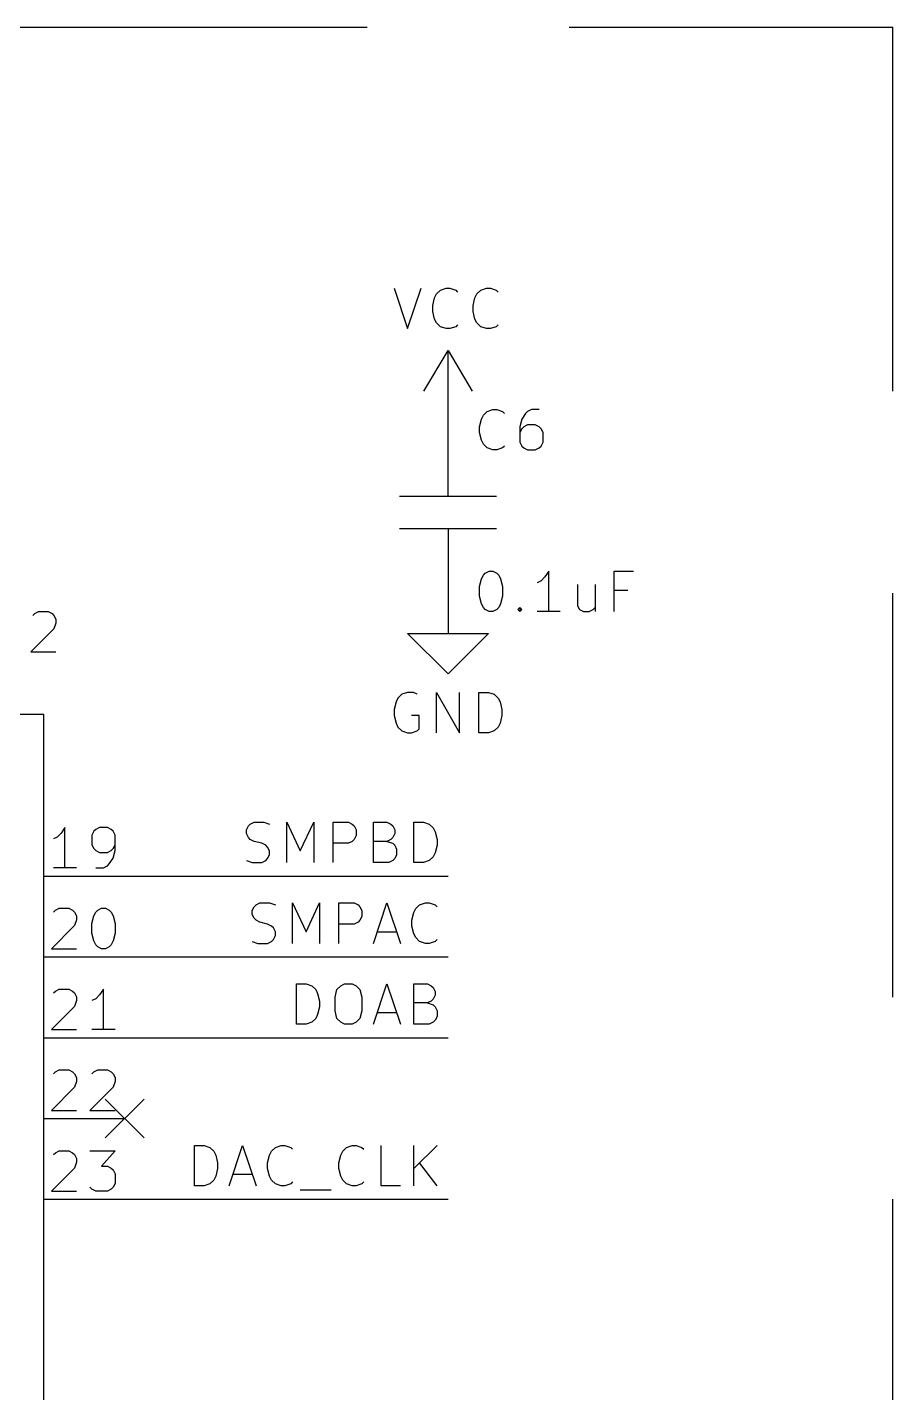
# Model space of a CAD drawing. Extents: x 0.4 to 16.1, y -11.3 to -0.4.
# Drawn here: x 5.68 to 6.75, y -6.389 to -4.7 of the extents above; entities that cross this region are included whole.
import ezdxf

# ---------------------------------------------------------------- set-up
doc = ezdxf.new("R2010")
doc.units = 0
doc.header["$MEASUREMENT"] = 0
doc.linetypes.add('DASHED', pattern=[0.75, 0.5, -0.25])
for name, color, linetype in [('BLUE2', 5, 'CONTINUOUS'), ('BLUE3', 171, 'CONTINUOUS'), ('CYAN2', 4, 'CONTINUOUS'), ('GRAY1', 251, 'CONTINUOUS'), ('GREEN3', 91, 'CONTINUOUS'), ('LYELLOW', 51, 'CONTINUOUS'), ('RED2', 1, 'CONTINUOUS'), ('RED3', 11, 'CONTINUOUS')]:
    doc.layers.add(name, color=color, linetype=linetype)

msp = doc.modelspace()

# ---------------------------------------------------------------- linework, layer by layer
at = {"layer": 'BLUE2', "linetype": 'CONTINUOUS'}
for p, q in [((5.776, -6.026), (5.824, -6.074)), ((5.824, -6.026), (5.776, -6.074))]:
    msp.add_line(p, q, dxfattribs=at)
at = {"layer": 'BLUE3', "linetype": 'DASHED'}
for p in [(3.35, -4.7), (6.75, -8.15)]:
    msp.add_line(p, (6.75, -4.7), dxfattribs=at)
at = {"layer": 'CYAN2', "linetype": 'CONTINUOUS'}
for p, q in [((6.1333, -5.0228), (6.15, -5.0728)), ((6.1333, -5.0228), (6.15, -5.0728)), ((6.15, -5.0728), (6.1667, -5.0228)), ((6.15, -5.0728), (6.1667, -5.0228)), ((6.1833, -5.0347), (6.1857, -5.0299)), ((6.1833, -5.0347), (6.1857, -5.0299)), ((6.1857, -5.0299), (6.1905, -5.0252)), ((6.1857, -5.0299), (6.1905, -5.0252)), ((6.1905, -5.0252), (6.1976, -5.0228)), ((6.1905, -5.0252), (6.1976, -5.0228)), ((6.1976, -5.0228), (6.2024, -5.0228)), ((6.1976, -5.0228), (6.2024, -5.0228)), ((6.2024, -5.0228), (6.2095, -5.0252)), ((6.2024, -5.0228), (6.2095, -5.0252)), ((6.2095, -5.0252), (6.2119, -5.0276)), ((6.2095, -5.0252), (6.2119, -5.0276)), ((6.2333, -5.0347), (6.2357, -5.0299)), ((6.2333, -5.0347), (6.2357, -5.0299)), ((6.2357, -5.0299), (6.2405, -5.0252)), ((6.2357, -5.0299), (6.2405, -5.0252)), ((6.2405, -5.0252), (6.2476, -5.0228)), ((6.2405, -5.0252), (6.2476, -5.0228)), ((6.2476, -5.0228), (6.2524, -5.0228)), ((6.2476, -5.0228), (6.2524, -5.0228)), ((6.2524, -5.0228), (6.2595, -5.0252)), ((6.2524, -5.0228), (6.2595, -5.0252)), ((6.2595, -5.0252), (6.2619, -5.0276)), ((6.2595, -5.0252), (6.2619, -5.0276)), ((6.181, -5.0442), (6.1833, -5.0347)), ((6.181, -5.0442), (6.1833, -5.0347)), ((6.181, -5.0514), (6.181, -5.0442)), ((6.181, -5.0514), (6.181, -5.0442)), ((6.231, -5.0442), (6.2333, -5.0347)), ((6.231, -5.0442), (6.2333, -5.0347)), ((6.231, -5.0514), (6.231, -5.0442)), ((6.231, -5.0514), (6.231, -5.0442)), ((6.1833, -5.0609), (6.181, -5.0514)), ((6.1833, -5.0609), (6.181, -5.0514)), ((6.1857, -5.0657), (6.1833, -5.0609)), ((6.1857, -5.0657), (6.1833, -5.0609)), ((6.1905, -5.0704), (6.1857, -5.0657)), ((6.1905, -5.0704), (6.1857, -5.0657)), ((6.2333, -5.0609), (6.231, -5.0514)), ((6.2333, -5.0609), (6.231, -5.0514)), ((6.2357, -5.0657), (6.2333, -5.0609)), ((6.2357, -5.0657), (6.2333, -5.0609)), ((6.2405, -5.0704), (6.2357, -5.0657)), ((6.2405, -5.0704), (6.2357, -5.0657)), ((6.1976, -5.0728), (6.1905, -5.0704)), ((6.1976, -5.0728), (6.1905, -5.0704)), ((6.2024, -5.0728), (6.1976, -5.0728)), ((6.2024, -5.0728), (6.1976, -5.0728)), ((6.2095, -5.0704), (6.2024, -5.0728)), ((6.2095, -5.0704), (6.2024, -5.0728)), ((6.2119, -5.068), (6.2095, -5.0704)), ((6.2119, -5.068), (6.2095, -5.0704)), ((6.2476, -5.0728), (6.2405, -5.0704)), ((6.2476, -5.0728), (6.2405, -5.0704)), ((6.2524, -5.0728), (6.2476, -5.0728)), ((6.2524, -5.0728), (6.2476, -5.0728)), ((6.2595, -5.0704), (6.2524, -5.0728)), ((6.2595, -5.0704), (6.2524, -5.0728)), ((6.2619, -5.068), (6.2595, -5.0704)), ((6.2619, -5.068), (6.2595, -5.0704)), ((6.2389, -5.1942), (6.2413, -5.1847)), ((6.2389, -5.1942), (6.2413, -5.1847)), ((6.2413, -5.1847), (6.2437, -5.1799)), ((6.2413, -5.1847), (6.2437, -5.1799)), ((6.2437, -5.1799), (6.2484, -5.1752)), ((6.2437, -5.1799), (6.2484, -5.1752)), ((6.2484, -5.1752), (6.2556, -5.1728)), ((6.2484, -5.1752), (6.2556, -5.1728)), ((6.2556, -5.1728), (6.2603, -5.1728)), ((6.2556, -5.1728), (6.2603, -5.1728)), ((6.2603, -5.1728), (6.2675, -5.1752)), ((6.2603, -5.1728), (6.2675, -5.1752)), ((6.2675, -5.1752), (6.2699, -5.1776)), ((6.2675, -5.1752), (6.2699, -5.1776)), ((6.2913, -5.1847), (6.2889, -5.1942)), ((6.2913, -5.1847), (6.2889, -5.1942)), ((6.296, -5.1776), (6.2913, -5.1847)), ((6.296, -5.1776), (6.2913, -5.1847)), ((6.2984, -5.1752), (6.296, -5.1776)), ((6.2984, -5.1752), (6.296, -5.1776)), ((6.3032, -5.1728), (6.2984, -5.1752)), ((6.3032, -5.1728), (6.2984, -5.1752)), ((6.3127, -5.1728), (6.3032, -5.1728)), ((6.3127, -5.1728), (6.3032, -5.1728)), ((6.2389, -5.2014), (6.2389, -5.1942)), ((6.2389, -5.2014), (6.2389, -5.1942)), ((6.2413, -5.2109), (6.2389, -5.2014)), ((6.2413, -5.2109), (6.2389, -5.2014)), ((6.2889, -5.1942), (6.2889, -5.2133)), ((6.2889, -5.1942), (6.2889, -5.2133)), ((6.2913, -5.1966), (6.2889, -5.2014)), ((6.2913, -5.1966), (6.2889, -5.2014)), ((6.2937, -5.1942), (6.2913, -5.1966)), ((6.2937, -5.1942), (6.2913, -5.1966)), ((6.2984, -5.1919), (6.2937, -5.1942)), ((6.2984, -5.1919), (6.2937, -5.1942)), ((6.3079, -5.1919), (6.2984, -5.1919)), ((6.3079, -5.1919), (6.2984, -5.1919)), ((6.3127, -5.1942), (6.3079, -5.1919)), ((6.3127, -5.1942), (6.3079, -5.1919)), ((6.3151, -5.1966), (6.3127, -5.1942)), ((6.3151, -5.1966), (6.3127, -5.1942)), ((6.3175, -5.2014), (6.3151, -5.1966)), ((6.3175, -5.2014), (6.3151, -5.1966)), ((6.3175, -5.2133), (6.3175, -5.2014)), ((6.3175, -5.2133), (6.3175, -5.2014)), ((6.2437, -5.2157), (6.2413, -5.2109)), ((6.2437, -5.2157), (6.2413, -5.2109)), ((6.2484, -5.2204), (6.2437, -5.2157)), ((6.2484, -5.2204), (6.2437, -5.2157)), ((6.2699, -5.218), (6.2675, -5.2204)), ((6.2699, -5.218), (6.2675, -5.2204)), ((6.2889, -5.2133), (6.2913, -5.218)), ((6.2889, -5.2133), (6.2913, -5.218)), ((6.2913, -5.218), (6.2937, -5.2204)), ((6.2913, -5.218), (6.2937, -5.2204)), ((6.3127, -5.2204), (6.3151, -5.218)), ((6.3127, -5.2204), (6.3151, -5.218)), ((6.3151, -5.218), (6.3175, -5.2133)), ((6.3151, -5.218), (6.3175, -5.2133)), ((6.2556, -5.2228), (6.2484, -5.2204)), ((6.2556, -5.2228), (6.2484, -5.2204)), ((6.2603, -5.2228), (6.2556, -5.2228)), ((6.2603, -5.2228), (6.2556, -5.2228)), ((6.2675, -5.2204), (6.2603, -5.2228)), ((6.2675, -5.2204), (6.2603, -5.2228)), ((6.2937, -5.2204), (6.2984, -5.2228)), ((6.2937, -5.2204), (6.2984, -5.2228)), ((6.2984, -5.2228), (6.3079, -5.2228)), ((6.2984, -5.2228), (6.3079, -5.2228)), ((6.3079, -5.2228), (6.3127, -5.2204)), ((6.3079, -5.2228), (6.3127, -5.2204)), ((6.2389, -5.3919), (6.2413, -5.3823)), ((6.2389, -5.3919), (6.2413, -5.3823)), ((6.2413, -5.3823), (6.2437, -5.3776)), ((6.2413, -5.3823), (6.2437, -5.3776)), ((6.2437, -5.3776), (6.246, -5.3752)), ((6.2437, -5.3776), (6.246, -5.3752)), ((6.246, -5.3752), (6.2508, -5.3728)), ((6.246, -5.3752), (6.2508, -5.3728)), ((6.2508, -5.3728), (6.2556, -5.3728)), ((6.2508, -5.3728), (6.2556, -5.3728)), ((6.2556, -5.3728), (6.2603, -5.3752)), ((6.2556, -5.3728), (6.2603, -5.3752)), ((6.2603, -5.3752), (6.2627, -5.3776)), ((6.2603, -5.3752), (6.2627, -5.3776)), ((6.2627, -5.3776), (6.2651, -5.3823)), ((6.2627, -5.3776), (6.2651, -5.3823)), ((6.2651, -5.3823), (6.2675, -5.3919)), ((6.2651, -5.3823), (6.2675, -5.3919)), ((6.3151, -5.3847), (6.3103, -5.3871)), ((6.3151, -5.3847), (6.3103, -5.3871)), ((6.3199, -5.3799), (6.3151, -5.3847)), ((6.3199, -5.3799), (6.3151, -5.3847)), ((6.3246, -5.3728), (6.3199, -5.3799)), ((6.3246, -5.3728), (6.3199, -5.3799)), ((6.3246, -5.4228), (6.3246, -5.3728)), ((6.3246, -5.4228), (6.3246, -5.3728)), ((6.4056, -5.4228), (6.4056, -5.3728)), ((6.4056, -5.3728), (6.4294, -5.3728)), ((6.4056, -5.4228), (6.4056, -5.3728)), ((6.4056, -5.3728), (6.4294, -5.3728)), ((6.2389, -5.4038), (6.2389, -5.3919)), ((6.2389, -5.4038), (6.2389, -5.3919)), ((6.2413, -5.4133), (6.2389, -5.4038)), ((6.2413, -5.4133), (6.2389, -5.4038)), ((6.2675, -5.4038), (6.2651, -5.4133)), ((6.2675, -5.4038), (6.2651, -5.4133)), ((6.2675, -5.3919), (6.2675, -5.4038)), ((6.2675, -5.3919), (6.2675, -5.4038)), ((6.3603, -5.3895), (6.3603, -5.4157)), ((6.3603, -5.3895), (6.3603, -5.4157)), ((6.3818, -5.3895), (6.3818, -5.4228)), ((6.3818, -5.3895), (6.3818, -5.4228)), ((6.4222, -5.3966), (6.4056, -5.3966)), ((6.4222, -5.3966), (6.4056, -5.3966)), ((6.2437, -5.418), (6.2413, -5.4133)), ((6.2437, -5.418), (6.2413, -5.4133)), ((6.246, -5.4204), (6.2437, -5.418)), ((6.246, -5.4204), (6.2437, -5.418)), ((6.2508, -5.4228), (6.246, -5.4204)), ((6.2508, -5.4228), (6.246, -5.4204)), ((6.2603, -5.4204), (6.2556, -5.4228)), ((6.2603, -5.4204), (6.2556, -5.4228)), ((6.2627, -5.418), (6.2603, -5.4204)), ((6.2627, -5.418), (6.2603, -5.4204)), ((6.2651, -5.4133), (6.2627, -5.418)), ((6.2651, -5.4133), (6.2627, -5.418)), ((6.2865, -5.4204), (6.2889, -5.418)), ((6.2865, -5.4204), (6.2889, -5.418)), ((6.2889, -5.4228), (6.2865, -5.4204)), ((6.2889, -5.4228), (6.2865, -5.4204)), ((6.2889, -5.418), (6.2913, -5.4204)), ((6.2889, -5.418), (6.2889, -5.4228)), ((6.2889, -5.418), (6.2913, -5.4204)), ((6.2889, -5.418), (6.2889, -5.4228)), ((6.2913, -5.4204), (6.2889, -5.4228)), ((6.2913, -5.4204), (6.2889, -5.4228)), ((6.3603, -5.4157), (6.3627, -5.4204)), ((6.3603, -5.4157), (6.3627, -5.4204)), ((6.3627, -5.4204), (6.3675, -5.4228)), ((6.3627, -5.4204), (6.3675, -5.4228)), ((6.3746, -5.4228), (6.3794, -5.4204)), ((6.3746, -5.4228), (6.3794, -5.4204)), ((6.3794, -5.4204), (6.3818, -5.418)), ((6.3794, -5.4204), (6.3818, -5.418)), ((5.6864, -5.4276), (5.6888, -5.4252)), ((5.6864, -5.4276), (5.6888, -5.4252)), ((5.6888, -5.4252), (5.6935, -5.4228)), ((5.6888, -5.4252), (5.6935, -5.4228)), ((5.6935, -5.4228), (5.7054, -5.4228)), ((5.6935, -5.4228), (5.7054, -5.4228)), ((5.7054, -5.4228), (5.7102, -5.4252)), ((5.7054, -5.4228), (5.7102, -5.4252)), ((5.7102, -5.4252), (5.7126, -5.4276)), ((5.7102, -5.4252), (5.7126, -5.4276)), ((5.7126, -5.4276), (5.7149, -5.4323)), ((5.7126, -5.4276), (5.7149, -5.4323)), ((5.7149, -5.4371), (5.7126, -5.4442)), ((5.7149, -5.4371), (5.7126, -5.4442)), ((5.7149, -5.4323), (5.7149, -5.4371)), ((5.7149, -5.4323), (5.7149, -5.4371)), ((6.2556, -5.4228), (6.2508, -5.4228)), ((6.2556, -5.4228), (6.2508, -5.4228)), ((6.3389, -5.4228), (6.3103, -5.4228)), ((6.3389, -5.4228), (6.3103, -5.4228)), ((6.3675, -5.4228), (6.3746, -5.4228)), ((6.3675, -5.4228), (6.3746, -5.4228)), ((5.7126, -5.4442), (5.684, -5.4728)), ((5.7126, -5.4442), (5.684, -5.4728)), ((5.684, -5.4728), (5.7149, -5.4728)), ((5.684, -5.4728), (5.7149, -5.4728)), ((6.15, -5.5228), (6.1429, -5.5252)), ((6.15, -5.5228), (6.1429, -5.5252)), ((6.1571, -5.5228), (6.15, -5.5228)), ((6.1571, -5.5228), (6.15, -5.5228)), ((6.1619, -5.5252), (6.1571, -5.5228)), ((6.1619, -5.5252), (6.1571, -5.5228)), ((6.1857, -5.5728), (6.1857, -5.5228)), ((6.1857, -5.5228), (6.2143, -5.5728)), ((6.1857, -5.5728), (6.1857, -5.5228)), ((6.1857, -5.5228), (6.2143, -5.5728)), ((6.2143, -5.5728), (6.2143, -5.5228)), ((6.2143, -5.5728), (6.2143, -5.5228)), ((6.2381, -5.5728), (6.2381, -5.5228)), ((6.2381, -5.5228), (6.25, -5.5228)), ((6.2381, -5.5728), (6.2381, -5.5228)), ((6.2381, -5.5228), (6.25, -5.5228)), ((6.25, -5.5228), (6.2571, -5.5252)), ((6.25, -5.5228), (6.2571, -5.5252)), ((6.1357, -5.5347), (6.1333, -5.5442)), ((6.1357, -5.5347), (6.1333, -5.5442)), ((6.1381, -5.5299), (6.1357, -5.5347)), ((6.1381, -5.5299), (6.1357, -5.5347)), ((6.1429, -5.5252), (6.1381, -5.5299)), ((6.1429, -5.5252), (6.1381, -5.5299)), ((6.2571, -5.5252), (6.2619, -5.5299)), ((6.2571, -5.5252), (6.2619, -5.5299)), ((6.2619, -5.5299), (6.2643, -5.5347)), ((6.2619, -5.5299), (6.2643, -5.5347)), ((6.2643, -5.5347), (6.2667, -5.5442)), ((6.2643, -5.5347), (6.2667, -5.5442)), ((6.1333, -5.5442), (6.1333, -5.5514)), ((6.1333, -5.5442), (6.1333, -5.5514)), ((6.1333, -5.5514), (6.1357, -5.5609)), ((6.1333, -5.5514), (6.1357, -5.5609)), ((6.1643, -5.5514), (6.1548, -5.5514)), ((6.1643, -5.5514), (6.1548, -5.5514)), ((6.1643, -5.568), (6.1643, -5.5514)), ((6.1643, -5.568), (6.1643, -5.5514)), ((6.2667, -5.5514), (6.2643, -5.5609)), ((6.2667, -5.5514), (6.2643, -5.5609)), ((6.2667, -5.5442), (6.2667, -5.5514)), ((6.2667, -5.5442), (6.2667, -5.5514)), ((6.1357, -5.5609), (6.1381, -5.5657)), ((6.1357, -5.5609), (6.1381, -5.5657)), ((6.1381, -5.5657), (6.1429, -5.5704)), ((6.1381, -5.5657), (6.1429, -5.5704)), ((6.1429, -5.5704), (6.15, -5.5728)), ((6.1429, -5.5704), (6.15, -5.5728)), ((6.15, -5.5728), (6.1548, -5.5728)), ((6.15, -5.5728), (6.1548, -5.5728)), ((6.1548, -5.5728), (6.1619, -5.5704)), ((6.1548, -5.5728), (6.1619, -5.5704)), ((6.1619, -5.5704), (6.1643, -5.568)), ((6.1619, -5.5704), (6.1643, -5.568)), ((6.25, -5.5728), (6.2381, -5.5728)), ((6.25, -5.5728), (6.2381, -5.5728)), ((6.2571, -5.5704), (6.25, -5.5728)), ((6.2571, -5.5704), (6.25, -5.5728)), ((6.2619, -5.5657), (6.2571, -5.5704)), ((6.2619, -5.5657), (6.2571, -5.5704)), ((6.2643, -5.5609), (6.2619, -5.5657)), ((6.2643, -5.5609), (6.2619, -5.5657))]:
    msp.add_line(p, q, dxfattribs=at)
at = {"layer": 'GRAY1', "linetype": 'CONTINUOUS'}
for p, q in [((5.9507, -5.6928), (5.953, -5.6881)), ((5.953, -5.6881), (5.9554, -5.6857)), ((5.9554, -5.6857), (5.9602, -5.6833)), ((5.9602, -5.6833), (5.9721, -5.6833)), ((5.9721, -5.6833), (5.9792, -5.6857)), ((6.0006, -5.7333), (6.0006, -5.6833)), ((6.0006, -5.6833), (6.0173, -5.719)), ((6.0173, -5.719), (6.034, -5.6833)), ((6.034, -5.6833), (6.034, -5.7333)), ((6.0578, -5.7333), (6.0578, -5.6833)), ((6.0578, -5.6833), (6.0768, -5.6833)), ((6.0768, -5.6833), (6.0816, -5.6857)), ((6.0816, -5.6857), (6.084, -5.6881)), ((6.084, -5.6881), (6.0864, -5.6928)), ((6.1078, -5.7333), (6.1078, -5.6833)), ((6.1078, -5.6833), (6.1245, -5.6833)), ((6.1245, -5.6833), (6.1292, -5.6857)), ((6.1292, -5.6857), (6.1316, -5.6881)), ((6.1316, -5.6881), (6.134, -5.6928)), ((6.1578, -5.7333), (6.1578, -5.6833)), ((6.1578, -5.6833), (6.1697, -5.6833)), ((6.1697, -5.6833), (6.1768, -5.6857)), ((6.1768, -5.6857), (6.1816, -5.6904)), ((6.1816, -5.6904), (6.184, -5.6952)), ((5.9507, -5.6976), (5.9507, -5.6928)), ((5.953, -5.7023), (5.9507, -5.6976)), ((5.9554, -5.7047), (5.953, -5.7023)), ((5.9602, -5.7071), (5.9554, -5.7047)), ((5.9697, -5.7095), (5.9602, -5.7071)), ((5.9745, -5.7119), (5.9697, -5.7095)), ((6.0768, -5.7095), (6.0578, -5.7095)), ((6.0816, -5.7071), (6.0768, -5.7095)), ((6.084, -5.7047), (6.0816, -5.7071)), ((6.0864, -5.7), (6.084, -5.7047)), ((6.0864, -5.6928), (6.0864, -5.7)), ((6.1245, -5.7071), (6.1078, -5.7071)), ((6.1292, -5.7047), (6.1245, -5.7071)), ((6.1245, -5.7071), (6.1316, -5.7095)), ((6.1316, -5.7023), (6.1292, -5.7047)), ((6.134, -5.6976), (6.1316, -5.7023)), ((6.1316, -5.7095), (6.134, -5.7119)), ((6.134, -5.6928), (6.134, -5.6976)), ((6.184, -5.6952), (6.1864, -5.7047)), ((6.1864, -5.7047), (6.1864, -5.7119)), ((5.9768, -5.7143), (5.9745, -5.7119)), ((5.9792, -5.719), (5.9768, -5.7143)), ((5.9768, -5.7285), (5.9792, -5.7238)), ((5.9792, -5.7238), (5.9792, -5.719)), ((6.134, -5.7119), (6.1364, -5.7166)), ((6.1364, -5.7238), (6.134, -5.7285)), ((6.1364, -5.7166), (6.1364, -5.7238)), ((6.1816, -5.7262), (6.1768, -5.7309)), ((6.184, -5.7214), (6.1816, -5.7262)), ((6.1864, -5.7119), (6.184, -5.7214)), ((5.9507, -5.7309), (5.9578, -5.7333)), ((5.9578, -5.7333), (5.9697, -5.7333)), ((5.9697, -5.7333), (5.9745, -5.7309)), ((5.9745, -5.7309), (5.9768, -5.7285)), ((6.1268, -5.7333), (6.1078, -5.7333)), ((6.1316, -5.7309), (6.1268, -5.7333)), ((6.134, -5.7285), (6.1316, -5.7309)), ((6.1697, -5.7333), (6.1578, -5.7333)), ((6.1768, -5.7309), (6.1697, -5.7333)), ((5.9578, -5.7928), (5.9602, -5.7881)), ((5.9578, -5.7976), (5.9578, -5.7928)), ((5.9602, -5.7881), (5.9626, -5.7857)), ((5.9626, -5.7857), (5.9673, -5.7833)), ((5.9673, -5.7833), (5.9792, -5.7833)), ((5.9792, -5.7833), (5.9864, -5.7857)), ((6.0078, -5.8333), (6.0078, -5.7833)), ((6.0078, -5.7833), (6.0245, -5.819)), ((6.0245, -5.819), (6.0411, -5.7833)), ((6.0411, -5.7833), (6.0411, -5.8333)), ((6.0649, -5.8333), (6.0649, -5.7833)), ((6.0649, -5.7833), (6.084, -5.7833)), ((6.084, -5.7833), (6.0887, -5.7857)), ((6.0887, -5.7857), (6.0911, -5.7881)), ((6.0911, -5.7881), (6.0935, -5.7928)), ((6.0935, -5.7928), (6.0935, -5.8)), ((6.1078, -5.8333), (6.1245, -5.7833)), ((6.1245, -5.7833), (6.1411, -5.8333)), ((6.1578, -5.7952), (6.1602, -5.7904)), ((6.1602, -5.7904), (6.1649, -5.7857)), ((6.1649, -5.7857), (6.1721, -5.7833)), ((6.1721, -5.7833), (6.1768, -5.7833)), ((6.1768, -5.7833), (6.184, -5.7857)), ((6.184, -5.7857), (6.1864, -5.7881)), ((5.9602, -5.8023), (5.9578, -5.7976)), ((5.9626, -5.8047), (5.9602, -5.8023)), ((5.9673, -5.8071), (5.9626, -5.8047)), ((5.9768, -5.8095), (5.9673, -5.8071)), ((5.9816, -5.8119), (5.9768, -5.8095)), ((6.084, -5.8095), (6.0649, -5.8095)), ((6.0887, -5.8071), (6.084, -5.8095)), ((6.0911, -5.8047), (6.0887, -5.8071)), ((6.0935, -5.8), (6.0911, -5.8047)), ((6.1554, -5.8047), (6.1578, -5.7952)), ((6.1554, -5.8119), (6.1554, -5.8047)), ((5.984, -5.8143), (5.9816, -5.8119)), ((5.9864, -5.819), (5.984, -5.8143)), ((5.984, -5.8285), (5.9864, -5.8238)), ((5.9864, -5.8238), (5.9864, -5.819)), ((6.1126, -5.819), (6.1364, -5.819)), ((6.1578, -5.8214), (6.1554, -5.8119)), ((6.1602, -5.8262), (6.1578, -5.8214)), ((6.1649, -5.8309), (6.1602, -5.8262)), ((5.9578, -5.8309), (5.9649, -5.8333)), ((5.9649, -5.8333), (5.9768, -5.8333)), ((5.9768, -5.8333), (5.9816, -5.8309)), ((5.9816, -5.8309), (5.984, -5.8285)), ((6.1721, -5.8333), (6.1649, -5.8309)), ((6.1768, -5.8333), (6.1721, -5.8333)), ((6.184, -5.8309), (6.1768, -5.8333)), ((6.1864, -5.8285), (6.184, -5.8309)), ((6.0126, -5.9333), (6.0126, -5.8833)), ((6.0126, -5.8833), (6.0245, -5.8833)), ((6.0245, -5.8833), (6.0316, -5.8857)), ((6.0316, -5.8857), (6.0364, -5.8904)), ((6.0364, -5.8904), (6.0387, -5.8952)), ((6.0387, -5.8952), (6.0411, -5.9047)), ((6.0602, -5.9), (6.0626, -5.8904)), ((6.0626, -5.8904), (6.0673, -5.8857)), ((6.0673, -5.8857), (6.0721, -5.8833)), ((6.0721, -5.8833), (6.0816, -5.8833)), ((6.0816, -5.8833), (6.0864, -5.8857)), ((6.0864, -5.8857), (6.0911, -5.8904)), ((6.0911, -5.8904), (6.0935, -5.9)), ((6.1078, -5.9333), (6.1245, -5.8833)), ((6.1245, -5.8833), (6.1411, -5.9333)), ((6.1578, -5.9333), (6.1578, -5.8833)), ((6.1578, -5.8833), (6.1745, -5.8833)), ((6.1745, -5.8833), (6.1792, -5.8857)), ((6.1792, -5.8857), (6.1816, -5.8881)), ((6.1816, -5.8881), (6.184, -5.8928)), ((6.184, -5.8928), (6.184, -5.8976)), ((6.0411, -5.9119), (6.0387, -5.9214)), ((6.0411, -5.9047), (6.0411, -5.9119)), ((6.0602, -5.9166), (6.0602, -5.9)), ((6.0935, -5.9), (6.0935, -5.9166)), ((6.1745, -5.9071), (6.1578, -5.9071)), ((6.1792, -5.9047), (6.1745, -5.9071)), ((6.1745, -5.9071), (6.1816, -5.9095)), ((6.1816, -5.9023), (6.1792, -5.9047)), ((6.184, -5.8976), (6.1816, -5.9023)), ((6.1816, -5.9095), (6.184, -5.9119)), ((6.184, -5.9119), (6.1864, -5.9166)), ((6.0364, -5.9262), (6.0316, -5.9309)), ((6.0387, -5.9214), (6.0364, -5.9262)), ((6.0626, -5.9262), (6.0602, -5.9166)), ((6.0673, -5.9309), (6.0626, -5.9262)), ((6.0911, -5.9262), (6.0864, -5.9309)), ((6.0935, -5.9166), (6.0911, -5.9262)), ((6.1126, -5.919), (6.1364, -5.919)), ((6.184, -5.9285), (6.1816, -5.9309)), ((6.1864, -5.9238), (6.184, -5.9285)), ((6.1864, -5.9166), (6.1864, -5.9238)), ((6.0245, -5.9333), (6.0126, -5.9333)), ((6.0316, -5.9309), (6.0245, -5.9333)), ((6.0721, -5.9333), (6.0673, -5.9309)), ((6.0816, -5.9333), (6.0721, -5.9333)), ((6.0864, -5.9309), (6.0816, -5.9333)), ((6.1768, -5.9333), (6.1578, -5.9333)), ((6.1816, -5.9309), (6.1768, -5.9333)), ((5.8864, -6.1333), (5.8864, -6.0833)), ((5.8864, -6.0833), (5.8983, -6.0833)), ((5.8983, -6.0833), (5.9054, -6.0857)), ((5.9054, -6.0857), (5.9102, -6.0904)), ((5.9102, -6.0904), (5.9126, -6.0952)), ((5.9126, -6.0952), (5.9149, -6.1047)), ((5.9292, -6.1333), (5.9459, -6.0833)), ((5.9459, -6.0833), (5.9626, -6.1333)), ((5.9768, -6.1047), (5.9792, -6.0952)), ((5.9792, -6.0952), (5.9816, -6.0904)), ((5.9816, -6.0904), (5.9864, -6.0857)), ((5.9864, -6.0857), (5.9935, -6.0833)), ((5.9935, -6.0833), (5.9983, -6.0833)), ((5.9983, -6.0833), (6.0054, -6.0857)), ((6.0054, -6.0857), (6.0078, -6.0881)), ((6.0649, -6.1047), (6.0673, -6.0952)), ((6.0673, -6.0952), (6.0697, -6.0904)), ((6.0697, -6.0904), (6.0745, -6.0857)), ((6.0745, -6.0857), (6.0816, -6.0833)), ((6.0816, -6.0833), (6.0864, -6.0833)), ((6.0864, -6.0833), (6.0935, -6.0857)), ((6.0935, -6.0857), (6.0959, -6.0881)), ((6.1173, -6.1333), (6.1173, -6.0833)), ((6.1578, -6.1333), (6.1578, -6.0833)), ((6.1864, -6.0833), (6.1578, -6.1119)), ((5.9149, -6.1119), (5.9126, -6.1214)), ((5.9149, -6.1047), (5.9149, -6.1119)), ((5.9768, -6.1119), (5.9768, -6.1047)), ((5.9792, -6.1214), (5.9768, -6.1119)), ((6.0649, -6.1119), (6.0649, -6.1047)), ((6.0673, -6.1214), (6.0649, -6.1119)), ((6.1864, -6.1333), (6.1649, -6.1047)), ((5.9054, -6.1309), (5.8983, -6.1333)), ((5.9102, -6.1262), (5.9054, -6.1309)), ((5.9126, -6.1214), (5.9102, -6.1262)), ((5.934, -6.119), (5.9578, -6.119)), ((5.9816, -6.1262), (5.9792, -6.1214)), ((5.9864, -6.1309), (5.9816, -6.1262)), ((5.9935, -6.1333), (5.9864, -6.1309)), ((6.0054, -6.1309), (5.9983, -6.1333)), ((6.0078, -6.1285), (6.0054, -6.1309)), ((6.0697, -6.1262), (6.0673, -6.1214)), ((6.0745, -6.1309), (6.0697, -6.1262)), ((6.0816, -6.1333), (6.0745, -6.1309)), ((6.0935, -6.1309), (6.0864, -6.1333)), ((6.0959, -6.1285), (6.0935, -6.1309)), ((5.8983, -6.1333), (5.8864, -6.1333)), ((5.9983, -6.1333), (5.9935, -6.1333)), ((6.0173, -6.1381), (6.0554, -6.1381)), ((6.0864, -6.1333), (6.0816, -6.1333)), ((6.1411, -6.1333), (6.1173, -6.1333))]:
    msp.add_line(p, q, dxfattribs=at)
at = {"layer": 'GREEN3', "linetype": 'CONTINUOUS'}
for p, q in [((5.8, -5.75), (6.2, -5.75)), ((5.8, -5.85), (6.2, -5.85)), ((5.8, -5.95), (6.2, -5.95)), ((5.8, -6.15), (6.2, -6.15))]:
    msp.add_line(p, q, dxfattribs=at)
at = {"layer": 'LYELLOW', "linetype": 'CONTINUOUS'}
for p, q in [((5.7, -5.55), (5, -5.55)), ((5.7, -7.45), (5.7, -5.55))]:
    msp.add_line(p, q, dxfattribs=at)
at = {"layer": 'RED2', "linetype": 'CONTINUOUS'}
for p, q in [((6.17, -5.15), (6.2, -5.1)), ((6.2, -5.1), (6.23, -5.15)), ((6.2, -5.2), (6.2, -5.1)), ((6.2, -5.28), (6.2, -5.2)), ((6.2, -5.28), (6.2, -5.2)), ((6.14, -5.28), (6.26, -5.28)), ((6.14, -5.32), (6.26, -5.32)), ((6.2, -5.32), (6.2, -5.4)), ((6.2, -5.32), (6.2, -5.4)), ((6.2, -5.4), (6.2, -5.45)), ((6.2, -5.5), (6.15, -5.45)), ((6.15, -5.45), (6.2, -5.45)), ((6.2, -5.45), (6.25, -5.45)), ((6.25, -5.45), (6.2, -5.5)), ((5.7, -5.55), (5, -5.55)), ((5.7, -7.45), (5.7, -5.55)), ((5.7, -5.75), (5.8, -5.75)), ((5.7, -5.75), (5.8, -5.75)), ((5.7, -5.85), (5.8, -5.85)), ((5.7, -5.85), (5.8, -5.85)), ((5.7, -5.95), (5.8, -5.95)), ((5.7, -5.95), (5.8, -5.95)), ((5.7, -6.05), (5.8, -6.05)), ((5.7, -6.05), (5.8, -6.05)), ((5.7, -6.15), (5.8, -6.15)), ((5.7, -6.15), (5.8, -6.15))]:
    msp.add_line(p, q, dxfattribs=at)
at = {"layer": 'RED3', "linetype": 'CONTINUOUS'}
for p, q in [((5.7262, -5.6899), (5.7214, -5.697)), ((5.7262, -5.6899), (5.7214, -5.697)), ((5.7262, -5.7399), (5.7262, -5.6899)), ((5.7262, -5.7399), (5.7262, -5.6899)), ((5.7643, -5.6923), (5.7619, -5.6946)), ((5.7643, -5.6923), (5.7619, -5.6946)), ((5.769, -5.6899), (5.7643, -5.6923)), ((5.769, -5.6899), (5.7643, -5.6923)), ((5.7786, -5.6899), (5.769, -5.6899)), ((5.7786, -5.6899), (5.769, -5.6899)), ((5.7833, -5.6923), (5.7786, -5.6899)), ((5.7833, -5.6923), (5.7786, -5.6899)), ((5.7857, -5.6946), (5.7833, -5.6923)), ((5.7857, -5.6946), (5.7833, -5.6923)), ((5.7167, -5.7018), (5.7119, -5.7042)), ((5.7167, -5.7018), (5.7119, -5.7042)), ((5.7214, -5.697), (5.7167, -5.7018)), ((5.7214, -5.697), (5.7167, -5.7018)), ((5.7619, -5.6946), (5.7595, -5.6994)), ((5.7619, -5.6946), (5.7595, -5.6994)), ((5.7595, -5.6994), (5.7595, -5.7113)), ((5.7595, -5.6994), (5.7595, -5.7113)), ((5.7881, -5.6994), (5.7857, -5.6946)), ((5.7881, -5.6994), (5.7857, -5.6946)), ((5.7881, -5.7184), (5.7881, -5.6994)), ((5.7881, -5.7184), (5.7881, -5.6994)), ((5.7595, -5.7113), (5.7619, -5.7161)), ((5.7595, -5.7113), (5.7619, -5.7161)), ((5.7619, -5.7161), (5.7643, -5.7184)), ((5.7619, -5.7161), (5.7643, -5.7184)), ((5.7643, -5.7184), (5.769, -5.7208)), ((5.7643, -5.7184), (5.769, -5.7208)), ((5.769, -5.7208), (5.7786, -5.7208)), ((5.769, -5.7208), (5.7786, -5.7208)), ((5.7786, -5.7208), (5.7833, -5.7184)), ((5.7786, -5.7208), (5.7833, -5.7184)), ((5.7833, -5.7184), (5.7857, -5.7161)), ((5.7833, -5.7184), (5.7857, -5.7161)), ((5.7857, -5.7161), (5.7881, -5.7113)), ((5.7857, -5.7161), (5.7881, -5.7113)), ((5.7857, -5.728), (5.7881, -5.7184)), ((5.7857, -5.728), (5.7881, -5.7184)), ((5.7405, -5.7399), (5.7119, -5.7399)), ((5.7405, -5.7399), (5.7119, -5.7399)), ((5.7643, -5.7399), (5.7738, -5.7399)), ((5.7643, -5.7399), (5.7738, -5.7399)), ((5.7738, -5.7399), (5.7786, -5.7375)), ((5.7738, -5.7399), (5.7786, -5.7375)), ((5.7786, -5.7375), (5.7809, -5.7351)), ((5.7786, -5.7375), (5.7809, -5.7351)), ((5.7809, -5.7351), (5.7857, -5.728)), ((5.7809, -5.7351), (5.7857, -5.728)), ((5.7119, -5.7946), (5.7143, -5.7923)), ((5.7119, -5.7946), (5.7143, -5.7923)), ((5.7143, -5.7923), (5.719, -5.7899)), ((5.7143, -5.7923), (5.719, -5.7899)), ((5.719, -5.7899), (5.731, -5.7899)), ((5.719, -5.7899), (5.731, -5.7899)), ((5.731, -5.7899), (5.7357, -5.7923)), ((5.731, -5.7899), (5.7357, -5.7923)), ((5.7357, -5.7923), (5.7381, -5.7946)), ((5.7357, -5.7923), (5.7381, -5.7946)), ((5.7643, -5.7946), (5.7667, -5.7923)), ((5.7643, -5.7946), (5.7667, -5.7923)), ((5.7667, -5.7923), (5.7714, -5.7899)), ((5.7667, -5.7923), (5.7714, -5.7899)), ((5.7714, -5.7899), (5.7762, -5.7899)), ((5.7714, -5.7899), (5.7762, -5.7899)), ((5.7762, -5.7899), (5.7809, -5.7923)), ((5.7762, -5.7899), (5.7809, -5.7923)), ((5.7809, -5.7923), (5.7833, -5.7946)), ((5.7809, -5.7923), (5.7833, -5.7946)), ((5.7381, -5.7946), (5.7405, -5.7994)), ((5.7381, -5.7946), (5.7405, -5.7994)), ((5.7405, -5.8042), (5.7381, -5.8113)), ((5.7405, -5.8042), (5.7381, -5.8113)), ((5.7405, -5.7994), (5.7405, -5.8042)), ((5.7405, -5.7994), (5.7405, -5.8042)), ((5.7595, -5.8089), (5.7619, -5.7994)), ((5.7595, -5.8089), (5.7619, -5.7994)), ((5.7595, -5.8208), (5.7595, -5.8089)), ((5.7595, -5.8208), (5.7595, -5.8089)), ((5.7619, -5.7994), (5.7643, -5.7946)), ((5.7619, -5.7994), (5.7643, -5.7946)), ((5.7833, -5.7946), (5.7857, -5.7994)), ((5.7833, -5.7946), (5.7857, -5.7994)), ((5.7857, -5.7994), (5.7881, -5.8089)), ((5.7857, -5.7994), (5.7881, -5.8089)), ((5.7881, -5.8089), (5.7881, -5.8208)), ((5.7881, -5.8089), (5.7881, -5.8208)), ((5.7381, -5.8113), (5.7095, -5.8399)), ((5.7381, -5.8113), (5.7095, -5.8399)), ((5.7619, -5.8304), (5.7595, -5.8208)), ((5.7619, -5.8304), (5.7595, -5.8208)), ((5.7881, -5.8208), (5.7857, -5.8304)), ((5.7881, -5.8208), (5.7857, -5.8304)), ((5.7095, -5.8399), (5.7405, -5.8399)), ((5.7095, -5.8399), (5.7405, -5.8399)), ((5.7643, -5.8351), (5.7619, -5.8304)), ((5.7643, -5.8351), (5.7619, -5.8304)), ((5.7667, -5.8375), (5.7643, -5.8351)), ((5.7667, -5.8375), (5.7643, -5.8351)), ((5.7714, -5.8399), (5.7667, -5.8375)), ((5.7714, -5.8399), (5.7667, -5.8375)), ((5.7762, -5.8399), (5.7714, -5.8399)), ((5.7762, -5.8399), (5.7714, -5.8399)), ((5.7809, -5.8375), (5.7762, -5.8399)), ((5.7809, -5.8375), (5.7762, -5.8399)), ((5.7833, -5.8351), (5.7809, -5.8375)), ((5.7833, -5.8351), (5.7809, -5.8375)), ((5.7857, -5.8304), (5.7833, -5.8351)), ((5.7857, -5.8304), (5.7833, -5.8351)), ((5.7119, -5.8946), (5.7143, -5.8923)), ((5.7119, -5.8946), (5.7143, -5.8923)), ((5.7143, -5.8923), (5.719, -5.8899)), ((5.7143, -5.8923), (5.719, -5.8899)), ((5.719, -5.8899), (5.731, -5.8899)), ((5.719, -5.8899), (5.731, -5.8899)), ((5.731, -5.8899), (5.7357, -5.8923)), ((5.731, -5.8899), (5.7357, -5.8923)), ((5.7357, -5.8923), (5.7381, -5.8946)), ((5.7357, -5.8923), (5.7381, -5.8946)), ((5.7381, -5.8946), (5.7405, -5.8994)), ((5.7381, -5.8946), (5.7405, -5.8994)), ((5.7738, -5.8899), (5.769, -5.897)), ((5.7738, -5.8899), (5.769, -5.897)), ((5.7738, -5.9399), (5.7738, -5.8899)), ((5.7738, -5.9399), (5.7738, -5.8899)), ((5.7381, -5.9113), (5.7095, -5.9399)), ((5.7381, -5.9113), (5.7095, -5.9399)), ((5.7405, -5.9042), (5.7381, -5.9113)), ((5.7405, -5.9042), (5.7381, -5.9113)), ((5.7405, -5.8994), (5.7405, -5.9042)), ((5.7405, -5.8994), (5.7405, -5.9042)), ((5.7643, -5.9018), (5.7595, -5.9042)), ((5.7643, -5.9018), (5.7595, -5.9042)), ((5.769, -5.897), (5.7643, -5.9018)), ((5.769, -5.897), (5.7643, -5.9018)), ((5.7095, -5.9399), (5.7405, -5.9399)), ((5.7095, -5.9399), (5.7405, -5.9399)), ((5.7881, -5.9399), (5.7595, -5.9399)), ((5.7881, -5.9399), (5.7595, -5.9399)), ((5.7119, -5.9946), (5.7143, -5.9923)), ((5.7119, -5.9946), (5.7143, -5.9923)), ((5.7143, -5.9923), (5.719, -5.9899)), ((5.7143, -5.9923), (5.719, -5.9899)), ((5.719, -5.9899), (5.731, -5.9899)), ((5.719, -5.9899), (5.731, -5.9899)), ((5.731, -5.9899), (5.7357, -5.9923)), ((5.731, -5.9899), (5.7357, -5.9923)), ((5.7357, -5.9923), (5.7381, -5.9946)), ((5.7357, -5.9923), (5.7381, -5.9946)), ((5.7381, -5.9946), (5.7405, -5.9994)), ((5.7381, -5.9946), (5.7405, -5.9994)), ((5.7595, -5.9946), (5.7619, -5.9923)), ((5.7595, -5.9946), (5.7619, -5.9923)), ((5.7619, -5.9923), (5.7667, -5.9899)), ((5.7619, -5.9923), (5.7667, -5.9899)), ((5.7667, -5.9899), (5.7786, -5.9899)), ((5.7667, -5.9899), (5.7786, -5.9899)), ((5.7786, -5.9899), (5.7833, -5.9923)), ((5.7786, -5.9899), (5.7833, -5.9923)), ((5.7833, -5.9923), (5.7857, -5.9946)), ((5.7833, -5.9923), (5.7857, -5.9946)), ((5.7857, -5.9946), (5.7881, -5.9994)), ((5.7857, -5.9946), (5.7881, -5.9994)), ((5.7381, -6.0113), (5.7095, -6.0399)), ((5.7381, -6.0113), (5.7095, -6.0399)), ((5.7405, -6.0042), (5.7381, -6.0113)), ((5.7405, -6.0042), (5.7381, -6.0113)), ((5.7405, -5.9994), (5.7405, -6.0042)), ((5.7405, -5.9994), (5.7405, -6.0042)), ((5.7857, -6.0113), (5.7571, -6.0399)), ((5.7857, -6.0113), (5.7571, -6.0399)), ((5.7881, -6.0042), (5.7857, -6.0113)), ((5.7881, -6.0042), (5.7857, -6.0113)), ((5.7881, -5.9994), (5.7881, -6.0042)), ((5.7881, -5.9994), (5.7881, -6.0042)), ((5.7095, -6.0399), (5.7405, -6.0399)), ((5.7095, -6.0399), (5.7405, -6.0399)), ((5.7571, -6.0399), (5.7881, -6.0399)), ((5.7571, -6.0399), (5.7881, -6.0399)), ((5.7119, -6.0946), (5.7143, -6.0923)), ((5.7119, -6.0946), (5.7143, -6.0923)), ((5.7143, -6.0923), (5.719, -6.0899)), ((5.7143, -6.0923), (5.719, -6.0899)), ((5.719, -6.0899), (5.731, -6.0899)), ((5.719, -6.0899), (5.731, -6.0899)), ((5.731, -6.0899), (5.7357, -6.0923)), ((5.731, -6.0899), (5.7357, -6.0923)), ((5.7357, -6.0923), (5.7381, -6.0946)), ((5.7357, -6.0923), (5.7381, -6.0946)), ((5.7381, -6.0946), (5.7405, -6.0994)), ((5.7381, -6.0946), (5.7405, -6.0994)), ((5.7571, -6.0899), (5.7881, -6.0899)), ((5.7571, -6.0899), (5.7881, -6.0899)), ((5.7881, -6.0899), (5.7714, -6.1089)), ((5.7881, -6.0899), (5.7714, -6.1089)), ((5.7381, -6.1113), (5.7095, -6.1399)), ((5.7381, -6.1113), (5.7095, -6.1399)), ((5.7405, -6.1042), (5.7381, -6.1113)), ((5.7405, -6.1042), (5.7381, -6.1113)), ((5.7405, -6.0994), (5.7405, -6.1042)), ((5.7405, -6.0994), (5.7405, -6.1042)), ((5.7714, -6.1089), (5.7786, -6.1089)), ((5.7714, -6.1089), (5.7786, -6.1089)), ((5.7786, -6.1089), (5.7833, -6.1113)), ((5.7786, -6.1089), (5.7833, -6.1113)), ((5.7833, -6.1113), (5.7857, -6.1137)), ((5.7833, -6.1113), (5.7857, -6.1137)), ((5.7857, -6.1137), (5.7881, -6.1184)), ((5.7857, -6.1137), (5.7881, -6.1184)), ((5.7881, -6.1304), (5.7857, -6.1351)), ((5.7881, -6.1304), (5.7857, -6.1351)), ((5.7881, -6.1184), (5.7881, -6.1304)), ((5.7881, -6.1184), (5.7881, -6.1304)), ((5.7095, -6.1399), (5.7405, -6.1399)), ((5.7095, -6.1399), (5.7405, -6.1399)), ((5.7595, -6.1375), (5.7571, -6.1351)), ((5.7595, -6.1375), (5.7571, -6.1351)), ((5.7643, -6.1399), (5.7595, -6.1375)), ((5.7643, -6.1399), (5.7595, -6.1375)), ((5.7786, -6.1399), (5.7643, -6.1399)), ((5.7786, -6.1399), (5.7643, -6.1399)), ((5.7833, -6.1375), (5.7786, -6.1399)), ((5.7833, -6.1375), (5.7786, -6.1399)), ((5.7857, -6.1351), (5.7833, -6.1375)), ((5.7857, -6.1351), (5.7833, -6.1375))]:
    msp.add_line(p, q, dxfattribs=at)

doc.saveas('drawing.dxf')
